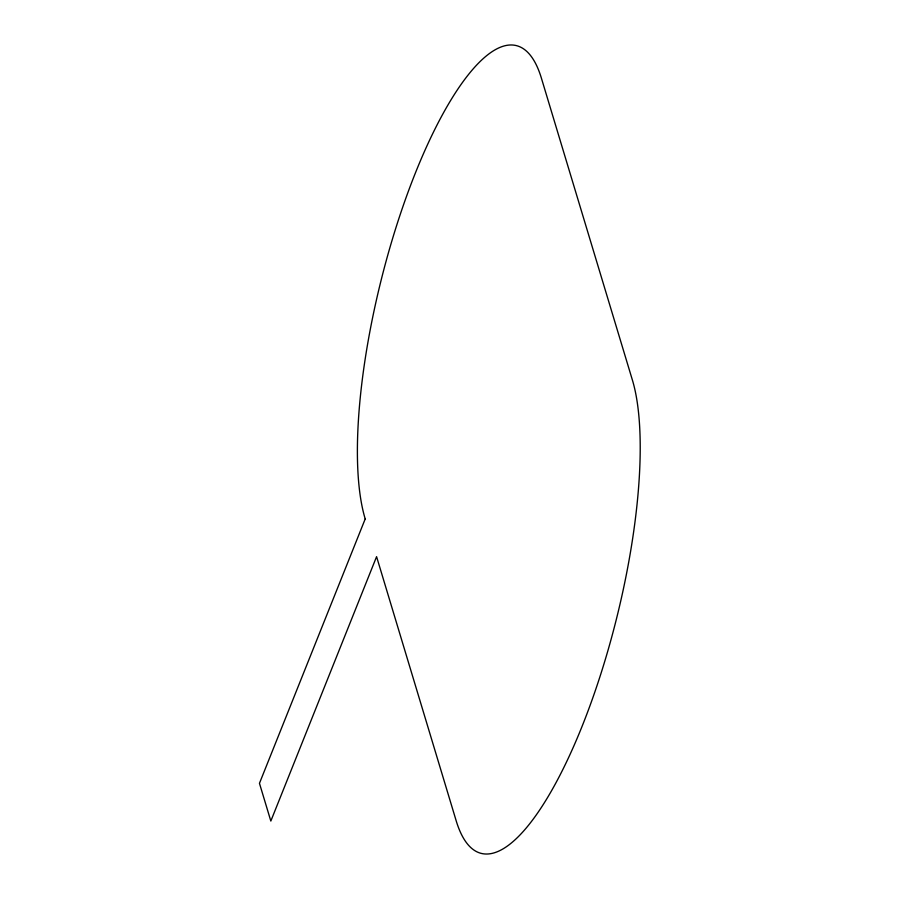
<?xml version="1.0" encoding="UTF-8"?>
<svg xmlns="http://www.w3.org/2000/svg" width="899" height="899" viewBox="0 0 899 899"><rect width="100%" height="100%" fill="white"/><g stroke="black" fill="none" stroke-linecap="round" stroke-linejoin="round"><path stroke-width="1.35" d="M365.208 518.937L259.463 783.321L270.835 821.045L376.58 556.661L456.153 820.697A260.766 74.505 -76 0 0 582.17 726.111A260.766 74.505 -76 0 0 632.402 380.063L541.445 78.303A260.766 74.505 -76 0 0 415.428 172.889A260.766 74.505 -76 0 0 365.208 518.937"/></g></svg>
